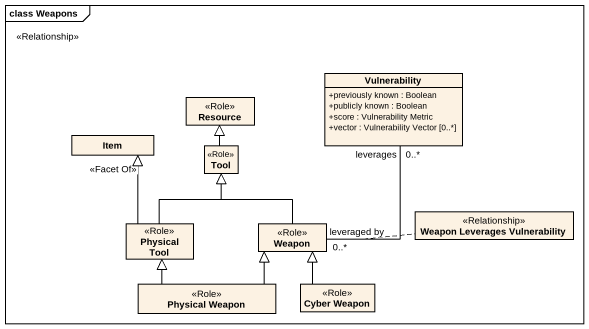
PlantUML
@startuml
mainframe class Weapons
hide circle
hide empty members
skinparam classAttributeIconSize 0
class Vulnerability {
  +previously known : Boolean
  +publicly known : Boolean
  +score : Vulnerability Metric
  +vector : Vulnerability Vector [0..*]
}
class Resource <<Role>>
class Item
class Tool <<Role>>
class "Physical Tool" as Physical_Tool <<Role>>
class Weapon <<Role>>
class "Weapon Leverages Vulnerability" as Weapon_Leverages <<Relationship>>
class "Physical Weapon" as Physical_Weapon <<Role>>
class "Cyber Weapon" as Cyber_Weapon <<Role>>
Tool -up-|> Resource
Physical_Tool -up-|> Item : <<Facet Of>>
Physical_Tool -up-|> Tool
Weapon "leveraged by\n0..*" -up- "leverages\n0..*" Vulnerability : <<Relationship>>
(Weapon, Vulnerability) .. Weapon_Leverages
Weapon -up-|> Tool
Physical_Weapon -up-|> Physical_Tool
Physical_Weapon -up-|> Weapon
Cyber_Weapon -up-|> Weapon
@enduml
